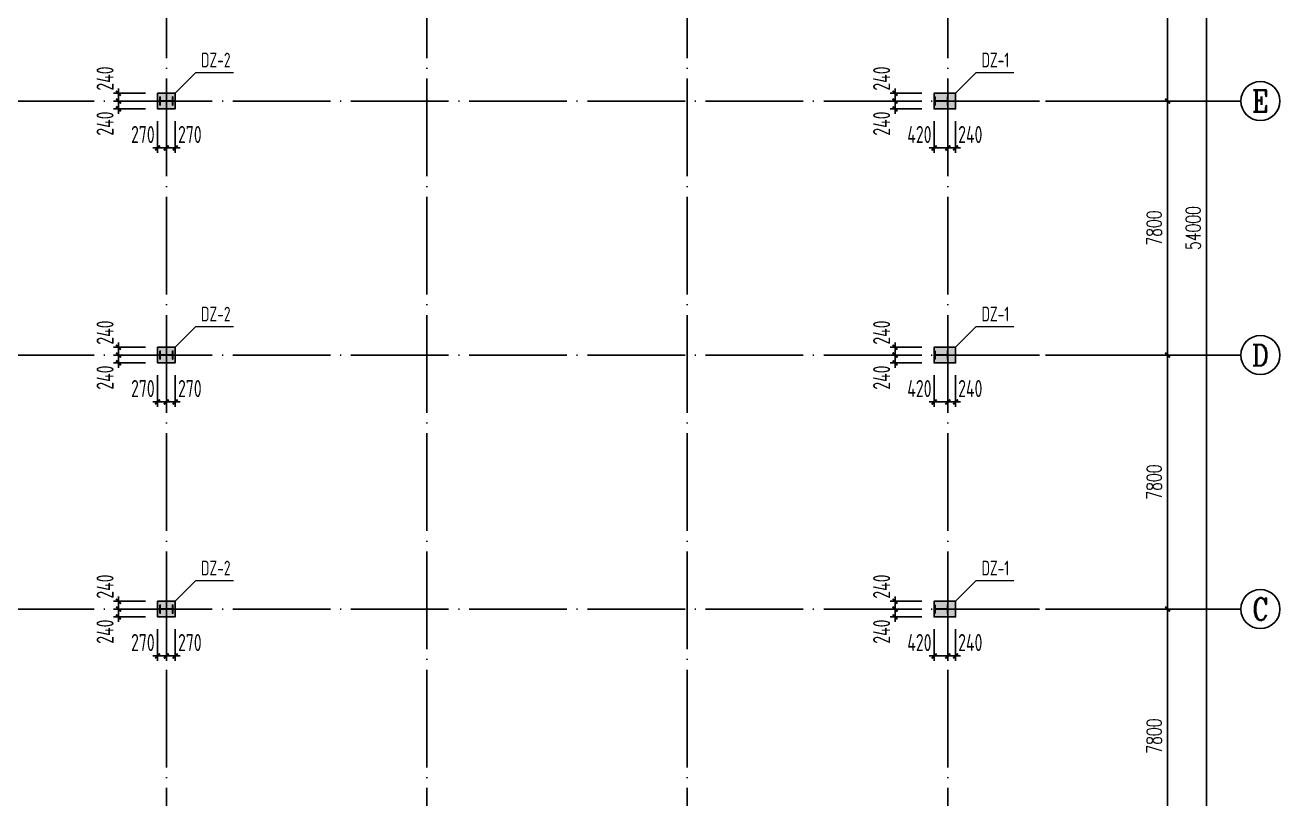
# Model space of a CAD drawing. Header units: millimetres. Extents: x 6950065 to 7140129, y 16284814 to 19754034.
# Drawn here: x 6997003 to 7035542, y 18806778 to 18830538 of the extents above; entities that cross this region are included whole.
import ezdxf
from ezdxf.enums import TextEntityAlignment as Align

# ---------------------------------------------------------------- set-up
doc = ezdxf.new("R2010")
doc.units = ezdxf.units.MM
doc.header["$LTSCALE"] = 1500
doc.header["$MEASUREMENT"] = 0
doc.linetypes.add('DOTE', pattern=[2.42, 2, -0.2, 0.02, -0.2])
doc.layers.get('Defpoints').update_dxf_attribs({"color": 1})
for name, color, linetype in [('AXIS_TEXT', 7, 'Continuous'), ('COLU', 253, 'Continuous'), ('COLU_DIM', 3, 'Continuous'), ('COLU_HATCH', 251, 'Continuous'), ('COLUMN', 2, 'Continuous'), ('DIM_ELEV', 3, 'Continuous'), ('DOTE', 250, 'DOTE')]:
    doc.layers.add(name, color=color, linetype=linetype)
doc.layers.add('COLU_NUM', color=7, linetype='Continuous', lineweight=0)
doc.styles.add('_TCH_AXIS', font='COMPLEX', dxfattribs={"bigfont": 'GBCBIG'})
doc.styles.add('_TCH_DIM_T3', font='SIMPLEX', dxfattribs={"width": 0.705882, "bigfont": 'GBCBIG'})
doc.styles.add('COMPLEX', font='COMPLEX')
doc.styles.add('TSSD_Dimension', font='Tssdeng.shx', dxfattribs={"width": 0.7, "bigfont": 'hztxt.shx'})
doc.styles.add('TSSD_Label', font='Tssdeng.shx', dxfattribs={"width": 0.7, "bigfont": 'hztxt.shx'})
doc.dimstyles.new('_TCH_ARCH&&150', dxfattribs={"dimtxt": 446.25, "dimasz": 150, "dimexe": 375, "dimexo": 450, "dimgap": 189.375, "dimtad": 1, "dimdec": 0, "dimzin": 0, "dimdsep": 46, "dimtxsty": '_TCH_DIM_T3', "dimblk": 'ARCHTICK', "dimcen": 0.09, "dimclrt": 7, "dimazin": 2, "dimtfac": 1, "dimtdec": 0, "dimtix": 1, "dimtmove": 2, "dimatfit": 3, "dimfxl": 0, "dimtolj": 1, "dimtzin": 0, "dimarcsym": 0})
doc.dimstyles.new('TSSD_150_150', dxfattribs={"dimtxt": 525, "dimasz": 150, "dimexe": 150, "dimexo": 375, "dimgap": 150, "dimtad": 1, "dimdec": 0, "dimzin": 0, "dimdsep": 46, "dimtxsty": 'TSSD_Dimension', "dimblk": 'ARCHTICK', "dimcen": 0, "dimdle": 150, "dimclrt": 7, "dimadec": 0, "dimazin": 0, "dimtfac": 1, "dimtdec": 0, "dimtix": 1, "dimtmove": 2, "dimatfit": 3, "dimfxl": 0, "dimtolj": 1, "dimtzin": 0, "dimarcsym": 0})

# ---------------------------------------------------------------- blocks, each defined once
blk = doc.blocks.new('A$C3ACC4A1C')
at = {"layer": 'COLUMN'}
h = blk.add_hatch(color=256, dxfattribs=at)
h.paths.add_polyline_path([(125, 400), (0, 400), (0, 388), (120, 388), (120, 200), (125, 200)])
h.paths.add_polyline_path([(250, 400), (125, 400), (125, 200), (130, 200), (130, 388), (250, 388)])
h.paths.add_polyline_path([(250, 12), (130, 12), (130, 200), (125, 200), (125, 0), (250, 0)])
h.paths.add_polyline_path([(125, 200), (120, 200), (120, 12), (0, 12), (0, 0), (125, 0)])
blk.add_lwpolyline([(0, 0), (0, 12), (120, 12), (120, 388), (0, 388), (0, 400), (250, 400), (250, 388), (130, 388), (130, 12), (250, 12), (250, 0)], close=True, dxfattribs=at)
blk = doc.blocks.new('_ArchTick')
at = {"color": 0, "linetype": 'ByBlock', "const_width": 0.4}
blk.add_lwpolyline([(-0.5, -0.5), (0.5, 0.5)], dxfattribs=at)
blk = doc.blocks.new('*D635')
at = {"layer": 'COLU_DIM', "color": 0, "lineweight": -2}
for p, q in [((7001072, 18811991), (7001072, 18811016)), ((7001342, 18811991), (7001342, 18811016)), ((7001072, 18811166), (7000922, 18811166)), ((7001072, 18811166), (7001342, 18811166)), ((7001342, 18811166), (7001492, 18811166))]:
    blk.add_line(p, q, dxfattribs=at)
at = {"layer": 'Defpoints', "color": 0}
for p in [(7001072, 18812366), (7001342, 18812366), (7001342, 18811166)]:
    blk.add_point(p, dxfattribs=at)
at = {"layer": 'COLU_DIM', "color": 0, "lineweight": -2, "xscale": 150, "yscale": 150, "zscale": 150}
blk.add_blockref('_ArchTick', (7001072, 18811166), dxfattribs=at)
at = {"layer": 'COLU_DIM', "color": 0, "lineweight": -2, "xscale": 150, "yscale": 150, "zscale": 150, "rotation": 180}
blk.add_blockref('_ArchTick', (7001342, 18811166), dxfattribs=at)
at = {"layer": 'COLU_DIM', "color": 7, "insert": (7000620, 18811578), "char_height": 525, "attachment_point": 5, "style": 'TSSD_Dimension'}
blk.add_mtext('\\A1;270', dxfattribs=at)
blk = doc.blocks.new('*D636')
at = {"layer": 'COLU_DIM', "color": 0, "lineweight": -2}
for p, q in [((6999872, 18812606), (6999872, 18812756)), ((7000697, 18812606), (6999722, 18812606)), ((7000697, 18812366), (6999722, 18812366)), ((6999872, 18812366), (6999872, 18812606)), ((6999872, 18812366), (6999872, 18812216))]:
    blk.add_line(p, q, dxfattribs=at)
at = {"layer": 'Defpoints', "color": 0}
for p in [(6999872, 18812606), (7001072, 18812606), (7001072, 18812366)]:
    blk.add_point(p, dxfattribs=at)
at = {"layer": 'COLU_DIM', "color": 0, "lineweight": -2, "xscale": 150, "yscale": 150, "zscale": 150}
for p, rotation in [((6999872, 18812606), 270), ((6999872, 18812366), 90)]:
    blk.add_blockref('_ArchTick', p, dxfattribs=dict(at, rotation=rotation))
at = {"layer": 'COLU_DIM', "color": 7, "insert": (6999459, 18811914), "char_height": 525, "attachment_point": 5, "rotation": 90, "style": 'TSSD_Dimension'}
blk.add_mtext('\\A1;240', dxfattribs=at)
blk = doc.blocks.new('*D637')
at = {"layer": 'COLU_DIM', "color": 0, "lineweight": -2}
for p, q in [((7001342, 18811991), (7001342, 18811016)), ((7001612, 18811991), (7001612, 18811016)), ((7001342, 18811166), (7001192, 18811166)), ((7001342, 18811166), (7001612, 18811166)), ((7001612, 18811166), (7001762, 18811166))]:
    blk.add_line(p, q, dxfattribs=at)
at = {"layer": 'Defpoints', "color": 0}
for p in [(7001342, 18812366), (7001612, 18812366), (7001612, 18811166)]:
    blk.add_point(p, dxfattribs=at)
at = {"layer": 'COLU_DIM', "color": 0, "lineweight": -2, "xscale": 150, "yscale": 150, "zscale": 150}
blk.add_blockref('_ArchTick', (7001342, 18811166), dxfattribs=at)
at = {"layer": 'COLU_DIM', "color": 0, "lineweight": -2, "xscale": 150, "yscale": 150, "zscale": 150, "rotation": 180}
blk.add_blockref('_ArchTick', (7001612, 18811166), dxfattribs=at)
at = {"layer": 'COLU_DIM', "color": 7, "insert": (7002063, 18811578), "char_height": 525, "attachment_point": 5, "style": 'TSSD_Dimension'}
blk.add_mtext('\\A1;270', dxfattribs=at)
blk = doc.blocks.new('*D638')
at = {"layer": 'COLU_DIM', "color": 0, "lineweight": -2}
for p, q in [((7000697, 18812846), (6999722, 18812846)), ((6999872, 18812846), (6999872, 18812996)), ((6999872, 18812606), (6999872, 18812846)), ((7000697, 18812606), (6999722, 18812606)), ((6999872, 18812606), (6999872, 18812456))]:
    blk.add_line(p, q, dxfattribs=at)
at = {"layer": 'Defpoints', "color": 0}
for p in [(6999872, 18812846), (7001072, 18812846), (7001072, 18812606)]:
    blk.add_point(p, dxfattribs=at)
at = {"layer": 'COLU_DIM', "color": 0, "lineweight": -2, "xscale": 150, "yscale": 150, "zscale": 150}
for p, rotation in [((6999872, 18812846), 270), ((6999872, 18812606), 90)]:
    blk.add_blockref('_ArchTick', p, dxfattribs=dict(at, rotation=rotation))
at = {"layer": 'COLU_DIM', "color": 7, "insert": (6999459, 18813297), "char_height": 525, "attachment_point": 5, "rotation": 90, "style": 'TSSD_Dimension'}
blk.add_mtext('\\A1;240', dxfattribs=at)
blk = doc.blocks.new('*D639')
at = {"layer": 'COLU_DIM', "color": 0, "lineweight": -2}
for p, q in [((7025342, 18811991), (7025342, 18811016)), ((7025582, 18811991), (7025582, 18811016)), ((7025342, 18811166), (7025192, 18811166)), ((7025582, 18811166), (7025342, 18811166)), ((7025582, 18811166), (7025732, 18811166))]:
    blk.add_line(p, q, dxfattribs=at)
at = {"layer": 'Defpoints', "color": 0}
for p in [(7025342, 18812366), (7025582, 18812366), (7025342, 18811166)]:
    blk.add_point(p, dxfattribs=at)
at = {"layer": 'COLU_DIM', "color": 0, "lineweight": -2, "xscale": 150, "yscale": 150, "zscale": 150}
blk.add_blockref('_ArchTick', (7025342, 18811166), dxfattribs=at)
at = {"layer": 'COLU_DIM', "color": 0, "lineweight": -2, "xscale": 150, "yscale": 150, "zscale": 150, "rotation": 180}
blk.add_blockref('_ArchTick', (7025582, 18811166), dxfattribs=at)
at = {"layer": 'COLU_DIM', "color": 7, "insert": (7026033, 18811578), "char_height": 525, "attachment_point": 5, "style": 'TSSD_Dimension'}
blk.add_mtext('\\A1;240', dxfattribs=at)
blk = doc.blocks.new('*D640')
at = {"layer": 'COLU_DIM', "color": 0, "lineweight": -2}
for p, q in [((7024547, 18812846), (7023572, 18812846)), ((7023722, 18812846), (7023722, 18812996)), ((7023722, 18812606), (7023722, 18812846)), ((7024547, 18812606), (7023572, 18812606)), ((7023722, 18812606), (7023722, 18812456))]:
    blk.add_line(p, q, dxfattribs=at)
at = {"layer": 'Defpoints', "color": 0}
for p in [(7023722, 18812846), (7024922, 18812846), (7024922, 18812606)]:
    blk.add_point(p, dxfattribs=at)
at = {"layer": 'COLU_DIM', "color": 0, "lineweight": -2, "xscale": 150, "yscale": 150, "zscale": 150}
for p, rotation in [((7023722, 18812846), 270), ((7023722, 18812606), 90)]:
    blk.add_blockref('_ArchTick', p, dxfattribs=dict(at, rotation=rotation))
at = {"layer": 'COLU_DIM', "color": 7, "insert": (7023309, 18813297), "char_height": 525, "attachment_point": 5, "rotation": 90, "style": 'TSSD_Dimension'}
blk.add_mtext('\\A1;240', dxfattribs=at)
blk = doc.blocks.new('*D641')
at = {"layer": 'COLU_DIM', "color": 0, "lineweight": -2}
for p, q in [((7023722, 18812606), (7023722, 18812756)), ((7024547, 18812606), (7023572, 18812606)), ((7024547, 18812366), (7023572, 18812366)), ((7023722, 18812366), (7023722, 18812606)), ((7023722, 18812366), (7023722, 18812216))]:
    blk.add_line(p, q, dxfattribs=at)
at = {"layer": 'Defpoints', "color": 0}
for p in [(7023722, 18812606), (7024922, 18812606), (7024922, 18812366)]:
    blk.add_point(p, dxfattribs=at)
at = {"layer": 'COLU_DIM', "color": 0, "lineweight": -2, "xscale": 150, "yscale": 150, "zscale": 150}
for p, rotation in [((7023722, 18812606), 270), ((7023722, 18812366), 90)]:
    blk.add_blockref('_ArchTick', p, dxfattribs=dict(at, rotation=rotation))
at = {"layer": 'COLU_DIM', "color": 7, "insert": (7023309, 18811914), "char_height": 525, "attachment_point": 5, "rotation": 90, "style": 'TSSD_Dimension'}
blk.add_mtext('\\A1;240', dxfattribs=at)
blk = doc.blocks.new('*D642')
at = {"layer": 'COLU_DIM', "color": 0, "lineweight": -2}
for p, q in [((7024922, 18811991), (7024922, 18811016)), ((7025342, 18811991), (7025342, 18811016)), ((7025492, 18811166), (7024772, 18811166))]:
    blk.add_line(p, q, dxfattribs=at)
at = {"layer": 'Defpoints', "color": 0}
for p in [(7024922, 18812366), (7025342, 18812366), (7024922, 18811166)]:
    blk.add_point(p, dxfattribs=at)
at = {"layer": 'COLU_DIM', "color": 0, "lineweight": -2, "xscale": 150, "yscale": 150, "zscale": 150, "rotation": 180}
blk.add_blockref('_ArchTick', (7024922, 18811166), dxfattribs=at)
at = {"layer": 'COLU_DIM', "color": 0, "lineweight": -2, "xscale": 150, "yscale": 150, "zscale": 150}
blk.add_blockref('_ArchTick', (7025342, 18811166), dxfattribs=at)
at = {"layer": 'COLU_DIM', "color": 7, "insert": (7024470, 18811578), "char_height": 525, "attachment_point": 5, "style": 'TSSD_Dimension'}
blk.add_mtext('\\A1;420', dxfattribs=at)
blk = doc.blocks.new('*D651')
at = {"layer": 'COLU_DIM', "color": 0, "lineweight": -2}
for p, q in [((7001072, 18819791), (7001072, 18818816)), ((7001342, 18819791), (7001342, 18818816)), ((7001072, 18818966), (7000922, 18818966)), ((7001072, 18818966), (7001342, 18818966)), ((7001342, 18818966), (7001492, 18818966))]:
    blk.add_line(p, q, dxfattribs=at)
at = {"layer": 'Defpoints', "color": 0}
for p in [(7001072, 18820166), (7001342, 18820166), (7001342, 18818966)]:
    blk.add_point(p, dxfattribs=at)
at = {"layer": 'COLU_DIM', "color": 0, "lineweight": -2, "xscale": 150, "yscale": 150, "zscale": 150}
blk.add_blockref('_ArchTick', (7001072, 18818966), dxfattribs=at)
at = {"layer": 'COLU_DIM', "color": 0, "lineweight": -2, "xscale": 150, "yscale": 150, "zscale": 150, "rotation": 180}
blk.add_blockref('_ArchTick', (7001342, 18818966), dxfattribs=at)
at = {"layer": 'COLU_DIM', "color": 7, "insert": (7000620, 18819378), "char_height": 525, "attachment_point": 5, "style": 'TSSD_Dimension'}
blk.add_mtext('\\A1;270', dxfattribs=at)
blk = doc.blocks.new('*D652')
at = {"layer": 'COLU_DIM', "color": 0, "lineweight": -2}
for p, q in [((7000697, 18820406), (6999722, 18820406)), ((6999872, 18820406), (6999872, 18820556)), ((6999872, 18820166), (6999872, 18820406)), ((7000697, 18820166), (6999722, 18820166)), ((6999872, 18820166), (6999872, 18820016))]:
    blk.add_line(p, q, dxfattribs=at)
at = {"layer": 'Defpoints', "color": 0}
for p in [(6999872, 18820406), (7001072, 18820406), (7001072, 18820166)]:
    blk.add_point(p, dxfattribs=at)
at = {"layer": 'COLU_DIM', "color": 0, "lineweight": -2, "xscale": 150, "yscale": 150, "zscale": 150}
for p, rotation in [((6999872, 18820406), 270), ((6999872, 18820166), 90)]:
    blk.add_blockref('_ArchTick', p, dxfattribs=dict(at, rotation=rotation))
at = {"layer": 'COLU_DIM', "color": 7, "insert": (6999459, 18819714), "char_height": 525, "attachment_point": 5, "rotation": 90, "style": 'TSSD_Dimension'}
blk.add_mtext('\\A1;240', dxfattribs=at)
blk = doc.blocks.new('*D653')
at = {"layer": 'COLU_DIM', "color": 0, "lineweight": -2}
for p, q in [((7001342, 18819791), (7001342, 18818816)), ((7001612, 18819791), (7001612, 18818816)), ((7001342, 18818966), (7001192, 18818966)), ((7001342, 18818966), (7001612, 18818966)), ((7001612, 18818966), (7001762, 18818966))]:
    blk.add_line(p, q, dxfattribs=at)
at = {"layer": 'Defpoints', "color": 0}
for p in [(7001342, 18820166), (7001612, 18820166), (7001612, 18818966)]:
    blk.add_point(p, dxfattribs=at)
at = {"layer": 'COLU_DIM', "color": 0, "lineweight": -2, "xscale": 150, "yscale": 150, "zscale": 150}
blk.add_blockref('_ArchTick', (7001342, 18818966), dxfattribs=at)
at = {"layer": 'COLU_DIM', "color": 0, "lineweight": -2, "xscale": 150, "yscale": 150, "zscale": 150, "rotation": 180}
blk.add_blockref('_ArchTick', (7001612, 18818966), dxfattribs=at)
at = {"layer": 'COLU_DIM', "color": 7, "insert": (7002063, 18819378), "char_height": 525, "attachment_point": 5, "style": 'TSSD_Dimension'}
blk.add_mtext('\\A1;270', dxfattribs=at)
blk = doc.blocks.new('*D654')
at = {"layer": 'COLU_DIM', "color": 0, "lineweight": -2}
for p, q in [((6999872, 18820646), (6999872, 18820796)), ((7000697, 18820646), (6999722, 18820646)), ((7000697, 18820406), (6999722, 18820406)), ((6999872, 18820406), (6999872, 18820646)), ((6999872, 18820406), (6999872, 18820256))]:
    blk.add_line(p, q, dxfattribs=at)
at = {"layer": 'Defpoints', "color": 0}
for p in [(6999872, 18820646), (7001072, 18820646), (7001072, 18820406)]:
    blk.add_point(p, dxfattribs=at)
at = {"layer": 'COLU_DIM', "color": 0, "lineweight": -2, "xscale": 150, "yscale": 150, "zscale": 150}
for p, rotation in [((6999872, 18820646), 270), ((6999872, 18820406), 90)]:
    blk.add_blockref('_ArchTick', p, dxfattribs=dict(at, rotation=rotation))
at = {"layer": 'COLU_DIM', "color": 7, "insert": (6999459, 18821097), "char_height": 525, "attachment_point": 5, "rotation": 90, "style": 'TSSD_Dimension'}
blk.add_mtext('\\A1;240', dxfattribs=at)
blk = doc.blocks.new('*D655')
at = {"layer": 'COLU_DIM', "color": 0, "lineweight": -2}
for p, q in [((7025342, 18819791), (7025342, 18818816)), ((7025582, 18819791), (7025582, 18818816)), ((7025342, 18818966), (7025192, 18818966)), ((7025582, 18818966), (7025342, 18818966)), ((7025582, 18818966), (7025732, 18818966))]:
    blk.add_line(p, q, dxfattribs=at)
at = {"layer": 'Defpoints', "color": 0}
for p in [(7025342, 18820166), (7025582, 18820166), (7025342, 18818966)]:
    blk.add_point(p, dxfattribs=at)
at = {"layer": 'COLU_DIM', "color": 0, "lineweight": -2, "xscale": 150, "yscale": 150, "zscale": 150}
blk.add_blockref('_ArchTick', (7025342, 18818966), dxfattribs=at)
at = {"layer": 'COLU_DIM', "color": 0, "lineweight": -2, "xscale": 150, "yscale": 150, "zscale": 150, "rotation": 180}
blk.add_blockref('_ArchTick', (7025582, 18818966), dxfattribs=at)
at = {"layer": 'COLU_DIM', "color": 7, "insert": (7026033, 18819378), "char_height": 525, "attachment_point": 5, "style": 'TSSD_Dimension'}
blk.add_mtext('\\A1;240', dxfattribs=at)
blk = doc.blocks.new('*D656')
at = {"layer": 'COLU_DIM', "color": 0, "lineweight": -2}
for p, q in [((7023722, 18820646), (7023722, 18820796)), ((7024547, 18820646), (7023572, 18820646)), ((7024547, 18820406), (7023572, 18820406)), ((7023722, 18820406), (7023722, 18820646)), ((7023722, 18820406), (7023722, 18820256))]:
    blk.add_line(p, q, dxfattribs=at)
at = {"layer": 'Defpoints', "color": 0}
for p in [(7023722, 18820646), (7024922, 18820646), (7024922, 18820406)]:
    blk.add_point(p, dxfattribs=at)
at = {"layer": 'COLU_DIM', "color": 0, "lineweight": -2, "xscale": 150, "yscale": 150, "zscale": 150}
for p, rotation in [((7023722, 18820646), 270), ((7023722, 18820406), 90)]:
    blk.add_blockref('_ArchTick', p, dxfattribs=dict(at, rotation=rotation))
at = {"layer": 'COLU_DIM', "color": 7, "insert": (7023309, 18821097), "char_height": 525, "attachment_point": 5, "rotation": 90, "style": 'TSSD_Dimension'}
blk.add_mtext('\\A1;240', dxfattribs=at)
blk = doc.blocks.new('*D657')
at = {"layer": 'COLU_DIM', "color": 0, "lineweight": -2}
for p, q in [((7024547, 18820406), (7023572, 18820406)), ((7023722, 18820406), (7023722, 18820556)), ((7023722, 18820166), (7023722, 18820406)), ((7024547, 18820166), (7023572, 18820166)), ((7023722, 18820166), (7023722, 18820016))]:
    blk.add_line(p, q, dxfattribs=at)
at = {"layer": 'Defpoints', "color": 0}
for p in [(7023722, 18820406), (7024922, 18820406), (7024922, 18820166)]:
    blk.add_point(p, dxfattribs=at)
at = {"layer": 'COLU_DIM', "color": 0, "lineweight": -2, "xscale": 150, "yscale": 150, "zscale": 150}
for p, rotation in [((7023722, 18820406), 270), ((7023722, 18820166), 90)]:
    blk.add_blockref('_ArchTick', p, dxfattribs=dict(at, rotation=rotation))
at = {"layer": 'COLU_DIM', "color": 7, "insert": (7023309, 18819714), "char_height": 525, "attachment_point": 5, "rotation": 90, "style": 'TSSD_Dimension'}
blk.add_mtext('\\A1;240', dxfattribs=at)
blk = doc.blocks.new('*D658')
at = {"layer": 'COLU_DIM', "color": 0, "lineweight": -2}
for p, q in [((7024922, 18819791), (7024922, 18818816)), ((7025342, 18819791), (7025342, 18818816)), ((7025492, 18818966), (7024772, 18818966))]:
    blk.add_line(p, q, dxfattribs=at)
at = {"layer": 'Defpoints', "color": 0}
for p in [(7024922, 18820166), (7025342, 18820166), (7024922, 18818966)]:
    blk.add_point(p, dxfattribs=at)
at = {"layer": 'COLU_DIM', "color": 0, "lineweight": -2, "xscale": 150, "yscale": 150, "zscale": 150, "rotation": 180}
blk.add_blockref('_ArchTick', (7024922, 18818966), dxfattribs=at)
at = {"layer": 'COLU_DIM', "color": 0, "lineweight": -2, "xscale": 150, "yscale": 150, "zscale": 150}
blk.add_blockref('_ArchTick', (7025342, 18818966), dxfattribs=at)
at = {"layer": 'COLU_DIM', "color": 7, "insert": (7024470, 18819378), "char_height": 525, "attachment_point": 5, "style": 'TSSD_Dimension'}
blk.add_mtext('\\A1;420', dxfattribs=at)
blk = doc.blocks.new('*D663')
at = {"layer": 'COLU_DIM', "color": 0, "lineweight": -2}
for p, q in [((7001072, 18827591), (7001072, 18826616)), ((7001342, 18827591), (7001342, 18826616)), ((7001072, 18826766), (7000922, 18826766)), ((7001072, 18826766), (7001342, 18826766)), ((7001342, 18826766), (7001492, 18826766))]:
    blk.add_line(p, q, dxfattribs=at)
at = {"layer": 'Defpoints', "color": 0}
for p in [(7001072, 18827966), (7001342, 18827966), (7001342, 18826766)]:
    blk.add_point(p, dxfattribs=at)
at = {"layer": 'COLU_DIM', "color": 0, "lineweight": -2, "xscale": 150, "yscale": 150, "zscale": 150}
blk.add_blockref('_ArchTick', (7001072, 18826766), dxfattribs=at)
at = {"layer": 'COLU_DIM', "color": 0, "lineweight": -2, "xscale": 150, "yscale": 150, "zscale": 150, "rotation": 180}
blk.add_blockref('_ArchTick', (7001342, 18826766), dxfattribs=at)
at = {"layer": 'COLU_DIM', "color": 7, "insert": (7000620, 18827178), "char_height": 525, "attachment_point": 5, "style": 'TSSD_Dimension'}
blk.add_mtext('\\A1;270', dxfattribs=at)
blk = doc.blocks.new('*D664')
at = {"layer": 'COLU_DIM', "color": 0, "lineweight": -2}
for p, q in [((7000697, 18828206), (6999722, 18828206)), ((6999872, 18828206), (6999872, 18828356)), ((6999872, 18827966), (6999872, 18828206)), ((7000697, 18827966), (6999722, 18827966)), ((6999872, 18827966), (6999872, 18827816))]:
    blk.add_line(p, q, dxfattribs=at)
at = {"layer": 'Defpoints', "color": 0}
for p in [(6999872, 18828206), (7001072, 18828206), (7001072, 18827966)]:
    blk.add_point(p, dxfattribs=at)
at = {"layer": 'COLU_DIM', "color": 0, "lineweight": -2, "xscale": 150, "yscale": 150, "zscale": 150}
for p, rotation in [((6999872, 18828206), 270), ((6999872, 18827966), 90)]:
    blk.add_blockref('_ArchTick', p, dxfattribs=dict(at, rotation=rotation))
at = {"layer": 'COLU_DIM', "color": 7, "insert": (6999459, 18827514), "char_height": 525, "attachment_point": 5, "rotation": 90, "style": 'TSSD_Dimension'}
blk.add_mtext('\\A1;240', dxfattribs=at)
blk = doc.blocks.new('*D665')
at = {"layer": 'COLU_DIM', "color": 0, "lineweight": -2}
for p, q in [((7001342, 18827591), (7001342, 18826616)), ((7001612, 18827591), (7001612, 18826616)), ((7001342, 18826766), (7001192, 18826766)), ((7001342, 18826766), (7001612, 18826766)), ((7001612, 18826766), (7001762, 18826766))]:
    blk.add_line(p, q, dxfattribs=at)
at = {"layer": 'Defpoints', "color": 0}
for p in [(7001342, 18827966), (7001612, 18827966), (7001612, 18826766)]:
    blk.add_point(p, dxfattribs=at)
at = {"layer": 'COLU_DIM', "color": 0, "lineweight": -2, "xscale": 150, "yscale": 150, "zscale": 150}
blk.add_blockref('_ArchTick', (7001342, 18826766), dxfattribs=at)
at = {"layer": 'COLU_DIM', "color": 0, "lineweight": -2, "xscale": 150, "yscale": 150, "zscale": 150, "rotation": 180}
blk.add_blockref('_ArchTick', (7001612, 18826766), dxfattribs=at)
at = {"layer": 'COLU_DIM', "color": 7, "insert": (7002063, 18827178), "char_height": 525, "attachment_point": 5, "style": 'TSSD_Dimension'}
blk.add_mtext('\\A1;270', dxfattribs=at)
blk = doc.blocks.new('*D666')
at = {"layer": 'COLU_DIM', "color": 0, "lineweight": -2}
for p, q in [((6999872, 18828446), (6999872, 18828596)), ((7000697, 18828446), (6999722, 18828446)), ((7000697, 18828206), (6999722, 18828206)), ((6999872, 18828206), (6999872, 18828446)), ((6999872, 18828206), (6999872, 18828056))]:
    blk.add_line(p, q, dxfattribs=at)
at = {"layer": 'Defpoints', "color": 0}
for p in [(6999872, 18828446), (7001072, 18828446), (7001072, 18828206)]:
    blk.add_point(p, dxfattribs=at)
at = {"layer": 'COLU_DIM', "color": 0, "lineweight": -2, "xscale": 150, "yscale": 150, "zscale": 150}
for p, rotation in [((6999872, 18828446), 270), ((6999872, 18828206), 90)]:
    blk.add_blockref('_ArchTick', p, dxfattribs=dict(at, rotation=rotation))
at = {"layer": 'COLU_DIM', "color": 7, "insert": (6999459, 18828897), "char_height": 525, "attachment_point": 5, "rotation": 90, "style": 'TSSD_Dimension'}
blk.add_mtext('\\A1;240', dxfattribs=at)
blk = doc.blocks.new('*D667')
at = {"layer": 'COLU_DIM', "color": 0, "lineweight": -2}
for p, q in [((7025342, 18827591), (7025342, 18826616)), ((7025582, 18827591), (7025582, 18826616)), ((7025342, 18826766), (7025192, 18826766)), ((7025582, 18826766), (7025342, 18826766)), ((7025582, 18826766), (7025732, 18826766))]:
    blk.add_line(p, q, dxfattribs=at)
at = {"layer": 'Defpoints', "color": 0}
for p in [(7025342, 18827966), (7025582, 18827966), (7025342, 18826766)]:
    blk.add_point(p, dxfattribs=at)
at = {"layer": 'COLU_DIM', "color": 0, "lineweight": -2, "xscale": 150, "yscale": 150, "zscale": 150}
blk.add_blockref('_ArchTick', (7025342, 18826766), dxfattribs=at)
at = {"layer": 'COLU_DIM', "color": 0, "lineweight": -2, "xscale": 150, "yscale": 150, "zscale": 150, "rotation": 180}
blk.add_blockref('_ArchTick', (7025582, 18826766), dxfattribs=at)
at = {"layer": 'COLU_DIM', "color": 7, "insert": (7026033, 18827178), "char_height": 525, "attachment_point": 5, "style": 'TSSD_Dimension'}
blk.add_mtext('\\A1;240', dxfattribs=at)
blk = doc.blocks.new('*D668')
at = {"layer": 'COLU_DIM', "color": 0, "lineweight": -2}
for p, q in [((7023722, 18828446), (7023722, 18828596)), ((7024547, 18828446), (7023572, 18828446)), ((7024547, 18828206), (7023572, 18828206)), ((7023722, 18828206), (7023722, 18828446)), ((7023722, 18828206), (7023722, 18828056))]:
    blk.add_line(p, q, dxfattribs=at)
at = {"layer": 'Defpoints', "color": 0}
for p in [(7023722, 18828446), (7024922, 18828446), (7024922, 18828206)]:
    blk.add_point(p, dxfattribs=at)
at = {"layer": 'COLU_DIM', "color": 0, "lineweight": -2, "xscale": 150, "yscale": 150, "zscale": 150}
for p, rotation in [((7023722, 18828446), 270), ((7023722, 18828206), 90)]:
    blk.add_blockref('_ArchTick', p, dxfattribs=dict(at, rotation=rotation))
at = {"layer": 'COLU_DIM', "color": 7, "insert": (7023309, 18828897), "char_height": 525, "attachment_point": 5, "rotation": 90, "style": 'TSSD_Dimension'}
blk.add_mtext('\\A1;240', dxfattribs=at)
blk = doc.blocks.new('*D669')
at = {"layer": 'COLU_DIM', "color": 0, "lineweight": -2}
for p, q in [((7024547, 18828206), (7023572, 18828206)), ((7023722, 18828206), (7023722, 18828356)), ((7023722, 18827966), (7023722, 18828206)), ((7024547, 18827966), (7023572, 18827966)), ((7023722, 18827966), (7023722, 18827816))]:
    blk.add_line(p, q, dxfattribs=at)
at = {"layer": 'Defpoints', "color": 0}
for p in [(7023722, 18828206), (7024922, 18828206), (7024922, 18827966)]:
    blk.add_point(p, dxfattribs=at)
at = {"layer": 'COLU_DIM', "color": 0, "lineweight": -2, "xscale": 150, "yscale": 150, "zscale": 150}
for p, rotation in [((7023722, 18828206), 270), ((7023722, 18827966), 90)]:
    blk.add_blockref('_ArchTick', p, dxfattribs=dict(at, rotation=rotation))
at = {"layer": 'COLU_DIM', "color": 7, "insert": (7023309, 18827514), "char_height": 525, "attachment_point": 5, "rotation": 90, "style": 'TSSD_Dimension'}
blk.add_mtext('\\A1;240', dxfattribs=at)
blk = doc.blocks.new('*D670')
at = {"layer": 'COLU_DIM', "color": 0, "lineweight": -2}
for p, q in [((7024922, 18827591), (7024922, 18826616)), ((7025342, 18827591), (7025342, 18826616)), ((7025492, 18826766), (7024772, 18826766))]:
    blk.add_line(p, q, dxfattribs=at)
at = {"layer": 'Defpoints', "color": 0}
for p in [(7024922, 18827966), (7025342, 18827966), (7024922, 18826766)]:
    blk.add_point(p, dxfattribs=at)
at = {"layer": 'COLU_DIM', "color": 0, "lineweight": -2, "xscale": 150, "yscale": 150, "zscale": 150, "rotation": 180}
blk.add_blockref('_ArchTick', (7024922, 18826766), dxfattribs=at)
at = {"layer": 'COLU_DIM', "color": 0, "lineweight": -2, "xscale": 150, "yscale": 150, "zscale": 150}
blk.add_blockref('_ArchTick', (7025342, 18826766), dxfattribs=at)
at = {"layer": 'COLU_DIM', "color": 7, "insert": (7024470, 18827178), "char_height": 525, "attachment_point": 5, "style": 'TSSD_Dimension'}
blk.add_mtext('\\A1;420', dxfattribs=at)
blk = doc.blocks.new('*D1512')
at = {"layer": 'Defpoints', "color": 0}
for p in [(7028342, 18812606), (7032092, 18812606), (7028342, 18804806)]:
    blk.add_point(p, dxfattribs=at)
at = {"layer": 'DIM_ELEV', "color": 0, "lineweight": -2}
for p, q in [((7028792, 18812606), (7032467, 18812606)), ((7032092, 18804806), (7032092, 18812606)), ((7028792, 18804806), (7032467, 18804806))]:
    blk.add_line(p, q, dxfattribs=at)
at = {"layer": 'DIM_ELEV', "color": 0, "lineweight": -2, "xscale": 150, "yscale": 150, "zscale": 150}
for p, rotation in [((7032092, 18812606), 90), ((7032092, 18804806), 270)]:
    blk.add_blockref('_ArchTick', p, dxfattribs=dict(at, rotation=rotation))
at = {"layer": 'DIM_ELEV', "color": 7, "insert": (7031679, 18808706), "char_height": 446.2, "attachment_point": 5, "rotation": 90, "style": '_TCH_DIM_T3'}
blk.add_mtext('\\A1;7800', dxfattribs=at)
blk = doc.blocks.new('*D1513')
at = {"layer": 'Defpoints', "color": 0}
for p in [(7028342, 18820406), (7032092, 18820406), (7028342, 18812606)]:
    blk.add_point(p, dxfattribs=at)
at = {"layer": 'DIM_ELEV', "color": 0, "lineweight": -2}
for p, q in [((7028792, 18820406), (7032467, 18820406)), ((7032092, 18812606), (7032092, 18820406)), ((7028792, 18812606), (7032467, 18812606))]:
    blk.add_line(p, q, dxfattribs=at)
at = {"layer": 'DIM_ELEV', "color": 0, "lineweight": -2, "xscale": 150, "yscale": 150, "zscale": 150}
for p, rotation in [((7032092, 18820406), 90), ((7032092, 18812606), 270)]:
    blk.add_blockref('_ArchTick', p, dxfattribs=dict(at, rotation=rotation))
at = {"layer": 'DIM_ELEV', "color": 7, "insert": (7031679, 18816506), "char_height": 446.2, "attachment_point": 5, "rotation": 90, "style": '_TCH_DIM_T3'}
blk.add_mtext('\\A1;7800', dxfattribs=at)
blk = doc.blocks.new('*D1514')
at = {"layer": 'Defpoints', "color": 0}
for p in [(7028342, 18828206), (7032092, 18828206), (7028342, 18820406)]:
    blk.add_point(p, dxfattribs=at)
at = {"layer": 'DIM_ELEV', "color": 0, "lineweight": -2}
for p, q in [((7028792, 18828206), (7032467, 18828206)), ((7032092, 18820406), (7032092, 18828206)), ((7028792, 18820406), (7032467, 18820406))]:
    blk.add_line(p, q, dxfattribs=at)
at = {"layer": 'DIM_ELEV', "color": 0, "lineweight": -2, "xscale": 150, "yscale": 150, "zscale": 150}
for p, rotation in [((7032092, 18828206), 90), ((7032092, 18820406), 270)]:
    blk.add_blockref('_ArchTick', p, dxfattribs=dict(at, rotation=rotation))
at = {"layer": 'DIM_ELEV', "color": 7, "insert": (7031679, 18824306), "char_height": 446.2, "attachment_point": 5, "rotation": 90, "style": '_TCH_DIM_T3'}
blk.add_mtext('\\A1;7800', dxfattribs=at)
blk = doc.blocks.new('*D1515')
at = {"layer": 'Defpoints', "color": 0}
for p in [(7028342, 18836006), (7032092, 18836006), (7028342, 18828206)]:
    blk.add_point(p, dxfattribs=at)
at = {"layer": 'DIM_ELEV', "color": 0, "lineweight": -2}
for p, q in [((7028792, 18836006), (7032467, 18836006)), ((7032092, 18828206), (7032092, 18836006)), ((7028792, 18828206), (7032467, 18828206))]:
    blk.add_line(p, q, dxfattribs=at)
at = {"layer": 'DIM_ELEV', "color": 0, "lineweight": -2, "xscale": 150, "yscale": 150, "zscale": 150}
for p, rotation in [((7032092, 18836006), 90), ((7032092, 18828206), 270)]:
    blk.add_blockref('_ArchTick', p, dxfattribs=dict(at, rotation=rotation))
at = {"layer": 'DIM_ELEV', "color": 7, "insert": (7031679, 18832106), "char_height": 446.2, "attachment_point": 5, "rotation": 90, "style": '_TCH_DIM_T3'}
blk.add_mtext('\\A1;7800', dxfattribs=at)
blk = doc.blocks.new('*D1518')
at = {"layer": 'Defpoints', "color": 0}
for p in [(7028342, 18851306), (7033292, 18851306), (7028342, 18797306)]:
    blk.add_point(p, dxfattribs=at)
at = {"layer": 'DIM_ELEV', "color": 0, "lineweight": -2}
for p, q in [((7028792, 18851306), (7033667, 18851306)), ((7033292, 18797306), (7033292, 18851306)), ((7028792, 18797306), (7033667, 18797306))]:
    blk.add_line(p, q, dxfattribs=at)
at = {"layer": 'DIM_ELEV', "color": 0, "lineweight": -2, "xscale": 150, "yscale": 150, "zscale": 150}
for p, rotation in [((7033292, 18851306), 90), ((7033292, 18797306), 270)]:
    blk.add_blockref('_ArchTick', p, dxfattribs=dict(at, rotation=rotation))
at = {"layer": 'DIM_ELEV', "color": 7, "insert": (7032879, 18824306), "char_height": 446.2, "attachment_point": 5, "rotation": 90, "style": '_TCH_DIM_T3'}
blk.add_mtext('\\A1;54000', dxfattribs=at)
blk = doc.blocks.new('_AXISO')
blk.add_circle((0, 0), 0.5)
at = {"layer": 'AXIS_TEXT', "style": 'COMPLEX', "width": 1.041667}
blk.add_attdef('A', text='', height=0.56, dxfattribs=at).set_placement((-0.25, -0.28), (0.25, -0.28), align=Align.FIT)

msp = doc.modelspace()

# ---------------------------------------------------------------- hatches: boundary and pattern name
at = {"layer": 'COLU_HATCH'}
for points in [[(7001071.7, 18828445.8), (7001611.7, 18828445.8), (7001611.7, 18827965.8), (7001071.7, 18827965.8)], [(7025581.7, 18828445.8), (7024921.7, 18828445.8), (7024921.7, 18827965.8), (7025581.7, 18827965.8)], [(7001071.7, 18820645.8), (7001611.7, 18820645.8), (7001611.7, 18820165.8), (7001071.7, 18820165.8)], [(7025581.7, 18820645.8), (7024921.7, 18820645.8), (7024921.7, 18820165.8), (7025581.7, 18820165.8)], [(7001071.7, 18812845.8), (7001611.7, 18812845.8), (7001611.7, 18812365.8), (7001071.7, 18812365.8)], [(7025581.7, 18812845.8), (7024921.7, 18812845.8), (7024921.7, 18812365.8), (7025581.7, 18812365.8)]]:
    msp.add_hatch(color=256, dxfattribs=at).paths.add_polyline_path(points)

# ---------------------------------------------------------------- linework, layer by layer
at = {"layer": 'COLU'}
for points in [[(7001071.7, 18828445.8), (7001611.7, 18828445.8), (7001611.7, 18827965.8), (7001071.7, 18827965.8)], [(7025581.7, 18828445.8), (7024921.7, 18828445.8), (7024921.7, 18827965.8), (7025581.7, 18827965.8)], [(7001071.7, 18820645.8), (7001611.7, 18820645.8), (7001611.7, 18820165.8), (7001071.7, 18820165.8)], [(7025581.7, 18820645.8), (7024921.7, 18820645.8), (7024921.7, 18820165.8), (7025581.7, 18820165.8)], [(7001071.7, 18812845.8), (7001611.7, 18812845.8), (7001611.7, 18812365.8), (7001071.7, 18812365.8)], [(7025581.7, 18812845.8), (7024921.7, 18812845.8), (7024921.7, 18812365.8), (7025581.7, 18812365.8)]]:
    msp.add_lwpolyline(points, close=True, dxfattribs=at)
at = {"layer": 'COLU_NUM'}
for p, q in [((7001611.7, 18828445.8), (7002248.1, 18829082.2)), ((7002248.1, 18829082.2), (7003399.1, 18829082.2)), ((7025581.7, 18828445.8), (7026218.1, 18829082.2)), ((7026218.1, 18829082.2), (7027369.1, 18829082.2)), ((7001611.7, 18820645.8), (7002248.1, 18821282.2)), ((7002248.1, 18821282.2), (7003399.1, 18821282.2)), ((7025581.7, 18820645.8), (7026218.1, 18821282.2)), ((7026218.1, 18821282.2), (7027369.1, 18821282.2)), ((7001611.7, 18812845.8), (7002248.1, 18813482.2)), ((7002248.1, 18813482.2), (7003399.1, 18813482.2)), ((7025581.7, 18812845.8), (7026218.1, 18813482.2)), ((7026218.1, 18813482.2), (7027369.1, 18813482.2))]:
    msp.add_line(p, q, dxfattribs=at)
at = {"layer": 'DIM_ELEV'}
for p, q in [((7028341.7, 18828205.8), (7034341.7, 18828205.8)), ((7028341.7, 18820405.8), (7034341.7, 18820405.8)), ((7028341.7, 18812605.8), (7034341.7, 18812605.8))]:
    msp.add_line(p, q, dxfattribs=at)
at = {"layer": 'DOTE', "color": 1}
for p, q in [((7001341.7, 18854305.8), (7001341.7, 18794305.8)), ((7009341.7, 18854305.8), (7009341.7, 18794305.8)), ((7017341.7, 18854305.8), (7017341.7, 18794305.8)), ((7025341.7, 18854305.8), (7025341.7, 18794305.8)), ((6974341.7, 18828205.8), (7030714.6, 18828205.8)), ((6974341.7, 18820405.8), (7030714.6, 18820405.8)), ((6974341.7, 18812605.8), (7030714.6, 18812605.8))]:
    msp.add_line(p, q, dxfattribs=at)

# ---------------------------------------------------------------- block references
at = {"layer": 'COLUMN', "xscale": -1, "rotation": 270}
for p in [(7001141.7, 18828080.8), (7024941.7, 18828080.8), (7001141.7, 18820280.8), (7024941.7, 18820280.8), (7001141.7, 18812480.8), (7024941.7, 18812480.8)]:
    msp.add_blockref('A$C3ACC4A1C', p, dxfattribs=at)
at = {"layer": 'DIM_ELEV'}
ref = msp.add_blockref('_AXISO', (7034941.7, 18828205.8), dxfattribs=dict(at, xscale=1200, yscale=1200, zscale=1200))
ref.add_attrib('A', 'E', dxfattribs={"layer": 'AXIS_TEXT', "height": 668.2, "style": '_TCH_AXIS'}).set_placement((7034687.2, 18827871.7), (7035196.3, 18827871.7), align=Align.FIT)
ref = msp.add_blockref('_AXISO', (7034941.7, 18820405.8), dxfattribs=dict(at, xscale=1200, yscale=1200, zscale=1200))
ref.add_attrib('A', 'D', dxfattribs={"layer": 'AXIS_TEXT', "height": 652.9, "style": '_TCH_AXIS'}).set_placement((7034677.5, 18820079.4), (7035206, 18820079.4), align=Align.FIT)
ref = msp.add_blockref('_AXISO', (7034941.7, 18812605.8), dxfattribs=dict(at, xscale=1200, yscale=1200, zscale=1200))
ref.add_attrib('A', 'C', dxfattribs={"layer": 'AXIS_TEXT', "height": 683.5, "style": '_TCH_AXIS'}).set_placement((7034697.6, 18812264), (7035185.9, 18812264), align=Align.FIT)

# ---------------------------------------------------------------- texts
at = {"layer": 'COLU_NUM', "style": 'TSSD_Label', "width": 0.7}
for s, p in [('DZ-2', (7002407.2, 18829241.3)), ('DZ-1', (7026377.2, 18829241.3)), ('DZ-2', (7002407.2, 18821441.3)), ('DZ-1', (7026377.2, 18821441.3)), ('DZ-2', (7002407.2, 18813641.3)), ('DZ-1', (7026377.2, 18813641.3))]:
    msp.add_text(s, height=450, dxfattribs=at).set_placement(p)

# ---------------------------------------------------------------- dimensions: what is measured, and where the dimension line sits
at = {"layer": 'COLU_DIM'}
for base, p1, p2, angle, picture, middle in [((6999871.7, 18828445.8), (7001071.7, 18828205.8), (7001071.7, 18828445.8), 270, '*D666', (6999459.2, 18828897.5)), ((7023721.7, 18828445.8), (7024921.7, 18828205.8), (7024921.7, 18828445.8), 270, '*D668', (7023309.2, 18828897.5)), ((6999871.7, 18828205.8), (7001071.7, 18827965.8), (7001071.7, 18828205.8), 270, '*D664', (6999459.2, 18827514.2)), ((7023721.7, 18828205.8), (7024921.7, 18827965.8), (7024921.7, 18828205.8), 270, '*D669', (7023309.2, 18827514.2)), ((7024921.7, 18826765.8), (7025341.7, 18827965.8), (7024921.7, 18827965.8), 180, '*D670', (7024470.1, 18827178.3)), ((7025341.7, 18826765.8), (7025581.7, 18827965.8), (7025341.7, 18827965.8), 180, '*D667', (7026033.4, 18827178.3)), ((6999871.7, 18820645.8), (7001071.7, 18820405.8), (7001071.7, 18820645.8), 270, '*D654', (6999459.2, 18821097.5)), ((7023721.7, 18820645.8), (7024921.7, 18820405.8), (7024921.7, 18820645.8), 270, '*D656', (7023309.2, 18821097.5)), ((6999871.7, 18820405.8), (7001071.7, 18820165.8), (7001071.7, 18820405.8), 270, '*D652', (6999459.2, 18819714.2)), ((7023721.7, 18820405.8), (7024921.7, 18820165.8), (7024921.7, 18820405.8), 270, '*D657', (7023309.2, 18819714.2)), ((7024921.7, 18818965.8), (7025341.7, 18820165.8), (7024921.7, 18820165.8), 180, '*D658', (7024470.1, 18819378.3)), ((7025341.7, 18818965.8), (7025581.7, 18820165.8), (7025341.7, 18820165.8), 180, '*D655', (7026033.4, 18819378.3)), ((6999871.7, 18812845.8), (7001071.7, 18812605.8), (7001071.7, 18812845.8), 270, '*D638', (6999459.2, 18813297.5)), ((7023721.7, 18812845.8), (7024921.7, 18812605.8), (7024921.7, 18812845.8), 270, '*D640', (7023309.2, 18813297.5)), ((6999871.7, 18812605.8), (7001071.7, 18812365.8), (7001071.7, 18812605.8), 270, '*D636', (6999459.2, 18811914.2)), ((7023721.7, 18812605.8), (7024921.7, 18812365.8), (7024921.7, 18812605.8), 270, '*D641', (7023309.2, 18811914.2)), ((7024921.7, 18811165.8), (7025341.7, 18812365.8), (7024921.7, 18812365.8), 180, '*D642', (7024470.1, 18811578.3)), ((7025341.7, 18811165.8), (7025581.7, 18812365.8), (7025341.7, 18812365.8), 180, '*D639', (7026033.4, 18811578.3))]:
    dim = msp.add_linear_dim(base=base, p1=p1, p2=p2, angle=angle, dimstyle='TSSD_150_150', dxfattribs=at)
    dim.commit()
    dim.dimension.update_dxf_attribs({"geometry": picture, "text_midpoint": middle, "dimtype": 128})
for base, p1, p2, picture, middle in [((7001341.7, 18826765.8), (7001071.7, 18827965.8), (7001341.7, 18827965.8), '*D663', (7000620.1, 18827178.3)), ((7001611.7, 18826765.8), (7001341.7, 18827965.8), (7001611.7, 18827965.8), '*D665', (7002063.4, 18827178.3)), ((7001341.7, 18818965.8), (7001071.7, 18820165.8), (7001341.7, 18820165.8), '*D651', (7000620.1, 18819378.3)), ((7001611.7, 18818965.8), (7001341.7, 18820165.8), (7001611.7, 18820165.8), '*D653', (7002063.4, 18819378.3)), ((7001341.7, 18811165.8), (7001071.7, 18812365.8), (7001341.7, 18812365.8), '*D635', (7000620.1, 18811578.3)), ((7001611.7, 18811165.8), (7001341.7, 18812365.8), (7001611.7, 18812365.8), '*D637', (7002063.4, 18811578.3))]:
    dim = msp.add_linear_dim(base=base, p1=p1, p2=p2, dimstyle='TSSD_150_150', dxfattribs=at)
    dim.commit()
    dim.dimension.update_dxf_attribs({"geometry": picture, "text_midpoint": middle, "dimtype": 128})
at = {"layer": 'DIM_ELEV'}
for p1, p2, distance, picture, middle in [((7028341.7, 18797305.8), (7028341.7, 18851305.8), -4950, '*D1518', (7032879.2, 18824305.8)), ((7028341.7, 18828205.8), (7028341.7, 18836005.8), -3750, '*D1515', (7031679.2, 18832105.8)), ((7028341.7, 18820405.8), (7028341.7, 18828205.8), -3750, '*D1514', (7031679.2, 18824305.8)), ((7028341.7, 18812605.8), (7028341.7, 18820405.8), -3750, '*D1513', (7031679.2, 18816505.8)), ((7028341.7, 18804805.8), (7028341.7, 18812605.8), -3750, '*D1512', (7031679.2, 18808705.8))]:
    dim = msp.add_aligned_dim(p1=p1, p2=p2, distance=distance, dimstyle='_TCH_ARCH&&150', dxfattribs=at)
    dim.commit()
    dim.dimension.update_dxf_attribs({"geometry": picture, "text_midpoint": middle})

doc.saveas('drawing.dxf')
